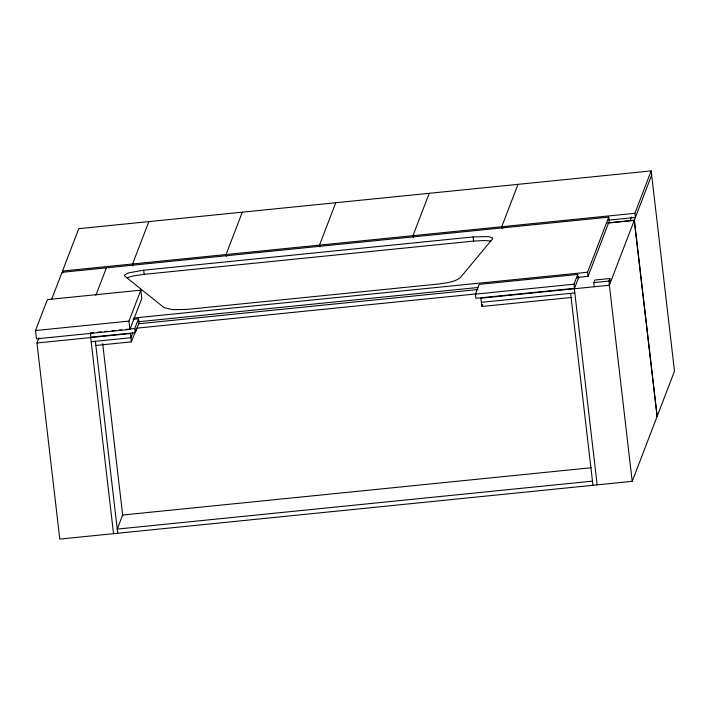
<?xml version="1.0" encoding="UTF-8"?>
<svg xmlns="http://www.w3.org/2000/svg" width="710" height="710" viewBox="0 0 710 710"><rect width="100%" height="100%" fill="white"/><g stroke="black" fill="none" stroke-linecap="round" stroke-linejoin="round"><path stroke-width="1.06" d="M35.5 330.532L47.375 299.602L140.828 290.177L141.796 298.475L129.921 329.413L36.467 338.839L35.5 330.532L128.954 321.106L140.828 290.177M51.821 298.839L62.001 272.32L608.727 217.145L609.207 221.298L588.066 276.376L577.053 277.495M62.729 273.119L62.489 271.042L78.757 228.673L651.177 170.906L674.5 371.161L632.211 481.327L59.791 539.094L36.947 342.992L38.926 337.845M95.823 295.378L106.393 267.839M148.851 221.6L132.584 263.969L132.823 266.046M132.823 332.688L130.888 337.711L91.173 341.723M93.614 332.67L90.365 332.99L90.853 337.143L135.246 332.67L134.758 328.517L138.503 318.772L133.089 319.314M95.859 345.45L131.377 341.865L136.391 328.801M135.246 332.67L138.982 322.926L138.503 318.772M242.305 212.175L226.037 254.544L226.401 256.301M335.759 202.74L319.5 245.11L319.864 246.867M429.222 193.306L412.954 235.676L413.318 237.442M577.745 274.442L574.008 284.186L574.488 288.34L475.895 298.289L475.407 294.135L479.152 284.39L577.745 274.442L578.233 278.595M518.007 184.351L501.739 226.721L502.103 228.478M571.088 297.49L481.841 306.498L482.614 304.492M578.881 276.9L574.328 288.766L597.163 484.859M588.066 276.376L587.578 272.232L608.727 217.145M594.279 286.751L593.8 282.598L594.776 280.042L609.872 278.524L610.351 282.678M630.134 220.615L631.438 217.224M632.211 481.327L608.896 281.071L609.872 278.524M608.985 220.1L635.397 217.429L634.917 213.284L651.177 170.906M651.665 175.059L609.375 285.225L480.874 298.191L481.841 306.498M127.063 277.814L133.045 276.004L144.157 274.335L473.597 241.089L484.761 240.512L490.858 241.107M143.677 270.182L128.43 272.915L124.436 275.143L124.818 276.163L164.063 307.634L172.548 309.658L186.49 309.445L439.029 283.964C446.226 282.82 454.24 282.26 460.24 277.743L492.385 239.066L492.66 237.983L488.471 236.581L473.108 236.936L143.677 270.182L144.157 274.335M62.489 271.042L634.917 213.284M607.875 222.86L634.341 220.189L657.176 416.282M607.787 223.073L634.261 220.402L657.096 416.495M133.72 318.027L587.578 272.232M138.61 321.736L477.91 287.497M138.397 323.795L477.839 289.538M136.675 328.171L476.117 293.913M97.944 332.227L101.193 331.898M104.441 331.57L107.689 331.242M112.02 330.807L115.268 330.478M118.517 330.15L121.765 329.822M126.096 329.387L134.758 328.517M475.407 294.135L574.008 284.186M593.8 282.598L608.896 281.071M36.947 342.992L130.409 333.558L131.377 341.865M481.353 302.345L574.816 292.919M591.261 467.73L122.644 515.025L117.248 529.092L592.477 481.131M570.609 293.336L592.957 485.285M473.108 236.936L473.597 241.089M128.954 321.106L129.921 329.413M102.693 343.684L122.75 515.886M95.38 341.297L117.727 533.245M90.685 337.57L113.529 533.672"/></g></svg>
